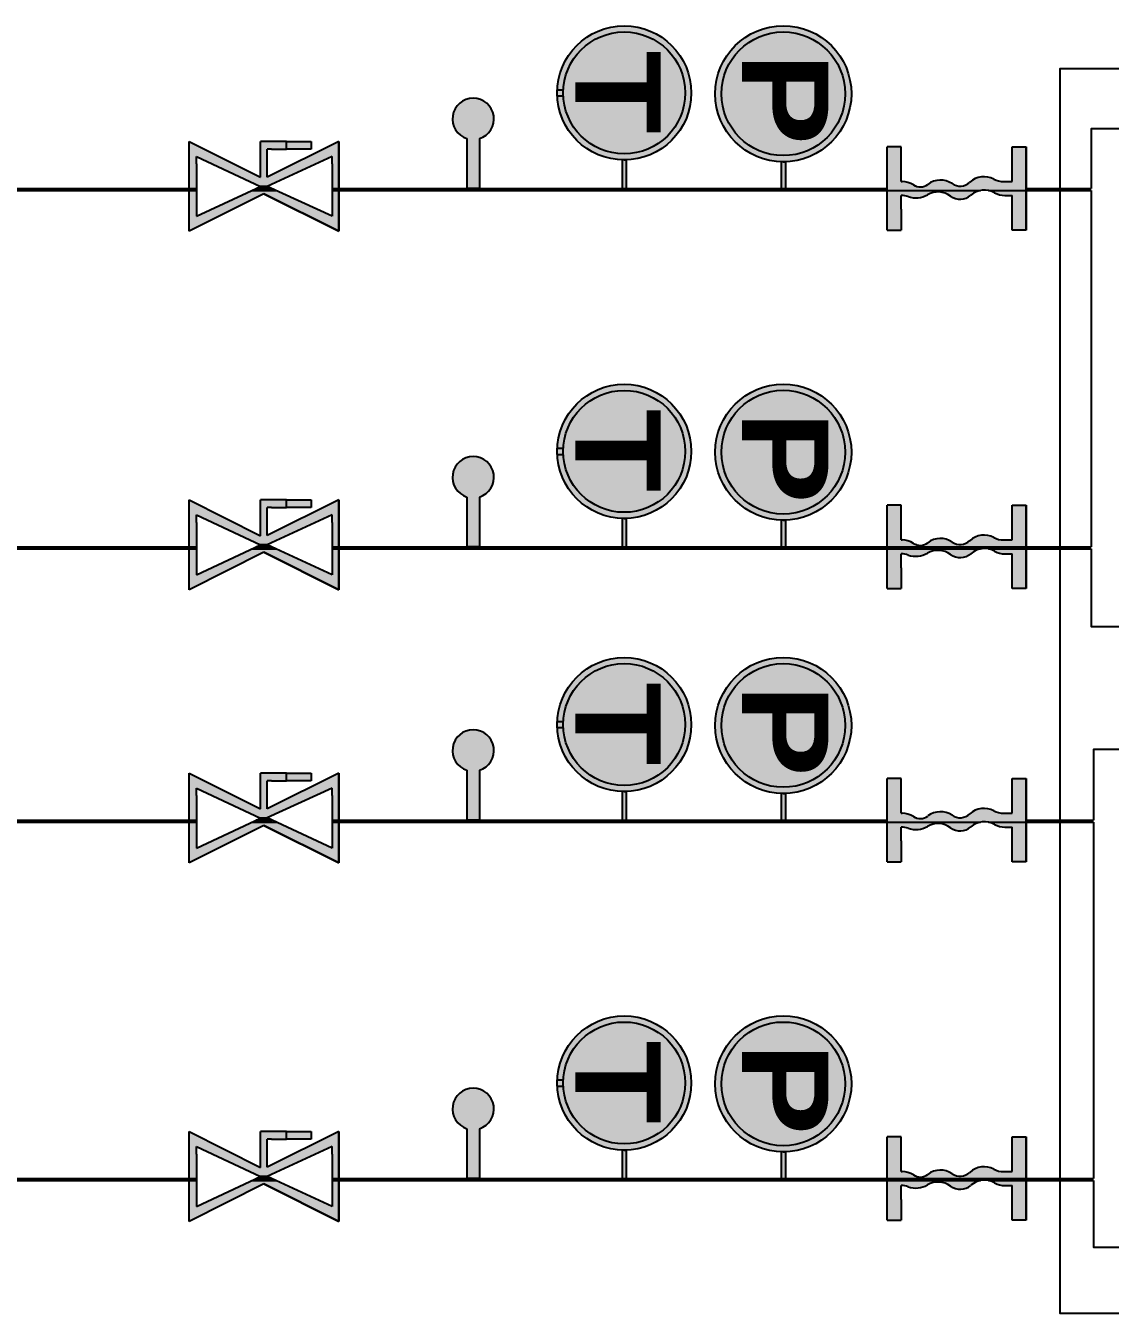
# Model space of a CAD drawing. Header units: millimetres. Extents: x -3738 to 3262, y -2165 to 2136.
# Drawn here: x 583.4 to 844.8, y -368.1 to -57.7 of the extents above; entities that cross this region are included whole.
import ezdxf

# ---------------------------------------------------------------- set-up
doc = ezdxf.new("R2010")
doc.units = ezdxf.units.MM
doc.styles.get("Standard").update_dxf_attribs({"font": 'arial.ttf'})

msp = doc.modelspace()

# ---------------------------------------------------------------- hatches: boundary and pattern name
h = msp.add_hatch(color=256)
h.set_gradient(color1=(255, 255, 255), tint=1)
h.paths.add_polyline_path([(742.34, -73.89, 1), (712.94, -73.89, 1)], flags=16)
h.paths.add_polyline_path([(701.8, -58.2), (701.8, -89.25), (752.63, -89.25), (752.63, -58.2)], flags=9)
h = msp.add_hatch(color=256)
h.set_gradient(color1=(255, 255, 255), tint=1)
h.paths.add_polyline_path([(742.34, -73.89, 1), (712.94, -73.89, 1)], flags=16)
h.paths.add_polyline_path([(701.8, -58.2), (701.8, -89.25), (752.63, -89.25), (752.63, -58.2)], flags=9)
h = msp.add_hatch(color=256)
h.set_gradient(color1=(255, 255, 255), tint=1)
h.paths.add_polyline_path([(711.49, -74.62), (712.96, -74.62, -0.012506), (712.94, -73.89, -0.012506), (712.96, -73.15), (711.49, -73.15, 0.011368), (711.47, -73.89, 0.011368)])
h.paths.add_polyline_path([(711.49, -74.62, 0.977519), (743.81, -73.89, 0.977519), (711.49, -73.15), (712.96, -73.15, -0.975297), (742.34, -73.89, -0.975297), (712.96, -74.62)])
h = msp.add_hatch(color=256)
h.set_gradient(color1=(255, 255, 255), tint=1)
h.paths.add_polyline_path([(727.64, -88.59, -0.38517), (713.01, -75.36), (711.54, -75.36, 0.387795), (727.64, -90.06, 1), (727.64, -57.72, 0.387795), (711.54, -72.42), (713.01, -72.42, -0.38517), (727.64, -59.19, -1)])
h = msp.add_hatch(color=256)
h.set_gradient(color1=(255, 255, 255), tint=1)
h.paths.add_polyline_path([(749.6, -74.84), (751.09, -74.84, -0.025016), (751.09, -73.35), (749.6, -73.35, 0.022739)])
h.paths.add_polyline_path([(749.6, -74.84, 0.400957), (765.98, -90.49, 1), (765.98, -57.7, 0.400957), (749.6, -73.35), (751.09, -73.35, -0.399638), (765.98, -59.19, -1), (765.98, -89, -0.399638), (751.09, -74.84)])
h = msp.add_hatch(color=256)
h.set_gradient(color1=(255, 255, 255), tint=1)
h.paths.add_polyline_path([(765.98, -89, -0.38517), (751.14, -75.58), (749.65, -75.58, 0.387795), (765.98, -90.49, 1), (765.98, -57.7, 0.387795), (749.65, -72.6), (751.14, -72.6, -0.38517), (765.98, -59.19, -1)])
h = msp.add_hatch(color=256)
h.set_gradient(color1=(255, 255, 255), tint=1)
h.paths.add_polyline_path([(780.88, -74.09, 1), (751.07, -74.09, 1)], flags=16)
h.paths.add_polyline_path([(741.74, -59.12), (741.74, -90.61), (793.29, -90.61), (793.29, -59.12)], flags=9)
h = msp.add_hatch(color=256)
h.set_gradient(color1=(255, 255, 255), tint=1)
h.paths.add_polyline_path([(780.88, -74.09, 1), (751.07, -74.09, 1)], flags=16)
h.paths.add_polyline_path([(741.74, -59.12), (741.74, -90.61), (793.29, -90.61), (793.29, -59.12)], flags=9)
h = msp.add_hatch(color=256)
h.set_gradient(color1=(255, 255, 255), tint=1)
h.paths.add_polyline_path([(692.75, -84.91, 6.513131), (689.75, -84.91), (689.75, -96.91), (692.75, -96.91)])
h = msp.add_hatch(color=256)
h.set_gradient(color1=(0, 0, 255), color2=(255, 255, 0), tint=1)
h.paths.add_polyline_path([(641.63, -94.18), (641.63, -87.42), (642.63, -87.42), (646.23, -87.42), (646.23, -85.62), (640.02, -85.62), (640.02, -86.49), (640.02, -94.23), (622.8, -85.62), (622.8, -107.25), (640.83, -98.23), (658.85, -107.25), (658.85, -85.62)])
h.paths.add_polyline_path([(641.63, -96.41), (657.28, -89.22), (657.28, -91.02), (657.28, -101.84), (657.28, -103.64)], flags=16)
h.paths.add_polyline_path([(640.02, -96.43), (624.6, -103.64), (624.6, -101.84), (624.6, -91.02), (624.6, -89.22)], flags=16)
h = msp.add_hatch(color=256)
h.set_gradient(color1=(255, 255, 255), tint=1)
h.paths.add_polyline_path([(641.63, -94.18), (641.63, -87.42), (642.63, -87.42), (646.23, -87.42), (646.23, -85.62), (640.02, -85.62), (640.02, -86.49), (640.02, -94.23), (622.8, -85.62), (622.8, -107.25), (640.83, -98.23), (658.85, -107.25), (658.85, -85.62)])
h.paths.add_polyline_path([(657.28, -89.22), (657.28, -91.02), (657.28, -101.84), (657.28, -103.64), (641.63, -96.41)], flags=16)
h.paths.add_polyline_path([(640.02, -96.43), (624.6, -103.64), (624.6, -101.84), (624.6, -91.02), (624.6, -89.22)], flags=16)
h = msp.add_hatch(color=256)
h.set_gradient(color1=(255, 255, 255), tint=1)
h.paths.add_polyline_path([(652.23, -85.62), (646.23, -85.62), (646.23, -87.42), (652.23, -87.42)])
h = msp.add_hatch(color=256)
h.set_gradient(color1=(255, 255, 255), tint=1)
h.paths.add_polyline_path([(791.03, -106.97), (794.37, -106.97), (794.37, -101.95), (794.37, -98.6), (794.42, -98.6, -0.084871), (796.09, -98.89, 0.220547), (800.74, -98.44, -0.300962), (806.27, -98.75, 0.352674), (811.16, -98.56, -0.316574), (816.91, -97.97, 0.128167), (819.36, -98.6), (821.15, -98.6), (821.15, -106.97), (824.5, -106.97), (824.5, -86.89), (821.15, -86.89), (821.15, -95.26), (819.06, -95.26, -0.122528), (816.71, -94.67, 0.319388), (810.94, -95.43, -0.349002), (806.68, -95.76, 0.322318), (800.82, -95.93, -0.317246), (797.33, -96.07, 0.144959), (794.6, -95.26), (794.37, -95.26), (794.37, -91.91), (794.37, -86.89), (791.03, -86.89)])
h = msp.add_hatch(color=256)
h.set_gradient(color1=(255, 255, 255), tint=1)
h.paths.add_polyline_path([(728.14, -90.06), (727.64, -90.06), (727.14, -90.06), (727.14, -96.43), (728.14, -96.43)])
h.paths.add_polyline_path([(728.14, -96.43), (727.14, -96.43), (727.14, -96.93), (728.14, -96.93)])
h = msp.add_hatch(color=256)
h.set_gradient(color1=(255, 255, 255), tint=1)
h.paths.add_polyline_path([(766.48, -90.49), (765.98, -90.49), (765.48, -90.49), (765.48, -96.43), (766.48, -96.43)])
h.paths.add_polyline_path([(766.48, -96.43), (765.48, -96.43), (765.48, -96.93), (766.48, -96.93)])
h = msp.add_hatch(color=256)
h.set_gradient(color1=(255, 255, 255), tint=1)
edge = h.paths.add_edge_path()
edge.add_line((824.5, -97.43), (815.47, -97.43))
edge.add_arc((814.46, -102.35), 5.02, 60.7856, 78.3359, ccw=False)
edge.add_arc((819.36, -93.58), 5.02, 240.7856, 270)
edge.add_line((819.36, -98.6), (821.15, -98.6))
edge.add_line((821.15, -98.6), (821.15, -106.97))
edge.add_line((821.15, -106.97), (824.5, -106.97))
edge.add_line((824.5, -106.97), (824.5, -97.43))
h = msp.add_hatch(color=256)
h.set_gradient(color1=(255, 255, 255), tint=1)
h.paths.add_polyline_path([(742.34, -160.3, 1), (712.94, -160.3, 1)], flags=16)
h.paths.add_polyline_path([(701.8, -144.61), (701.8, -175.66), (752.63, -175.66), (752.63, -144.61)], flags=9)
h = msp.add_hatch(color=256)
h.set_gradient(color1=(255, 255, 255), tint=1)
h.paths.add_polyline_path([(742.34, -160.3, 1), (712.94, -160.3, 1)], flags=16)
h.paths.add_polyline_path([(701.8, -144.61), (701.8, -175.66), (752.63, -175.66), (752.63, -144.61)], flags=9)
h = msp.add_hatch(color=256)
h.set_gradient(color1=(255, 255, 255), tint=1)
h.paths.add_polyline_path([(711.49, -161.03), (712.96, -161.03, -0.012506), (712.94, -160.3, -0.012506), (712.96, -159.56), (711.49, -159.56, 0.011368), (711.47, -160.3, 0.011368)])
h.paths.add_polyline_path([(711.49, -161.03, 0.977519), (743.81, -160.3, 0.977519), (711.49, -159.56), (712.96, -159.56, -0.975297), (742.34, -160.3, -0.975297), (712.96, -161.03)])
h = msp.add_hatch(color=256)
h.set_gradient(color1=(255, 255, 255), tint=1)
h.paths.add_polyline_path([(727.64, -175, -0.38517), (713.01, -161.77), (711.54, -161.77, 0.387795), (727.64, -176.47, 1), (727.64, -144.13, 0.387795), (711.54, -158.83), (713.01, -158.83, -0.38517), (727.64, -145.6, -1)])
h = msp.add_hatch(color=256)
h.set_gradient(color1=(255, 255, 255), tint=1)
h.paths.add_polyline_path([(780.88, -160.5, 1), (751.07, -160.5, 1)], flags=16)
h.paths.add_polyline_path([(741.74, -145.53), (741.74, -177.02), (793.29, -177.02), (793.29, -145.53)], flags=9)
h = msp.add_hatch(color=256)
h.set_gradient(color1=(255, 255, 255), tint=1)
h.paths.add_polyline_path([(780.88, -160.5, 1), (751.07, -160.5, 1)], flags=16)
h.paths.add_polyline_path([(741.74, -145.53), (741.74, -177.02), (793.29, -177.02), (793.29, -145.53)], flags=9)
h = msp.add_hatch(color=256)
h.set_gradient(color1=(255, 255, 255), tint=1)
h.paths.add_polyline_path([(749.6, -161.25), (751.09, -161.25, -0.025016), (751.09, -159.76), (749.6, -159.76, 0.022739)])
h.paths.add_polyline_path([(749.6, -161.25, 0.400957), (765.98, -176.9, 1), (765.98, -144.1, 0.400957), (749.6, -159.76), (751.09, -159.76, -0.399638), (765.98, -145.6, -1), (765.98, -175.41, -0.399638), (751.09, -161.25)])
h = msp.add_hatch(color=256)
h.set_gradient(color1=(255, 255, 255), tint=1)
h.paths.add_polyline_path([(765.98, -175.41, -0.38517), (751.14, -161.99), (749.65, -161.99, 0.387795), (765.98, -176.9, 1), (765.98, -144.1, 0.387795), (749.65, -159.01), (751.14, -159.01, -0.38517), (765.98, -145.6, -1)])
h = msp.add_hatch(color=256)
h.set_gradient(color1=(255, 255, 255), tint=1)
h.paths.add_polyline_path([(692.75, -171.32, 6.513131), (689.75, -171.32), (689.75, -183.32), (692.75, -183.32)])
h = msp.add_hatch(color=256)
h.set_gradient(color1=(0, 0, 255), color2=(255, 255, 0), tint=1)
h.paths.add_polyline_path([(641.63, -180.59), (641.63, -173.83), (642.63, -173.83), (646.23, -173.83), (646.23, -172.02), (640.02, -172.02), (640.02, -172.89), (640.02, -180.63), (622.8, -172.02), (622.8, -193.66), (640.83, -184.64), (658.85, -193.66), (658.85, -172.02)])
h.paths.add_polyline_path([(641.63, -182.82), (657.28, -175.63), (657.28, -177.43), (657.28, -188.25), (657.28, -190.05)], flags=16)
h.paths.add_polyline_path([(640.02, -182.84), (624.6, -190.05), (624.6, -188.25), (624.6, -177.43), (624.6, -175.63)], flags=16)
h = msp.add_hatch(color=256)
h.set_gradient(color1=(255, 255, 255), tint=1)
h.paths.add_polyline_path([(641.63, -180.59), (641.63, -173.83), (642.63, -173.83), (646.23, -173.83), (646.23, -172.02), (640.02, -172.02), (640.02, -172.89), (640.02, -180.63), (622.8, -172.02), (622.8, -193.66), (640.83, -184.64), (658.85, -193.66), (658.85, -172.02)])
h.paths.add_polyline_path([(657.28, -175.63), (657.28, -177.43), (657.28, -188.25), (657.28, -190.05), (641.63, -182.82)], flags=16)
h.paths.add_polyline_path([(640.02, -182.84), (624.6, -190.05), (624.6, -188.25), (624.6, -177.43), (624.6, -175.63)], flags=16)
h = msp.add_hatch(color=256)
h.set_gradient(color1=(255, 255, 255), tint=1)
h.paths.add_polyline_path([(652.23, -172.02), (646.23, -172.02), (646.23, -173.83), (652.23, -173.83)])
h = msp.add_hatch(color=256)
h.set_gradient(color1=(255, 255, 255), tint=1)
h.paths.add_polyline_path([(791.03, -193.38), (794.37, -193.38), (794.37, -188.36), (794.37, -185.01), (794.42, -185.01, -0.084871), (796.09, -185.3, 0.220547), (800.74, -184.85, -0.300962), (806.27, -185.16, 0.352674), (811.16, -184.97, -0.316574), (816.91, -184.37, 0.128167), (819.36, -185.01), (821.15, -185.01), (821.15, -193.38), (824.5, -193.38), (824.5, -173.3), (821.15, -173.3), (821.15, -181.67), (819.06, -181.67, -0.122528), (816.71, -181.08, 0.319388), (810.94, -181.84, -0.349002), (806.68, -182.17, 0.322318), (800.82, -182.34, -0.317246), (797.33, -182.48, 0.144959), (794.6, -181.67), (794.37, -181.67), (794.37, -178.32), (794.37, -173.3), (791.03, -173.3)])
h = msp.add_hatch(color=256)
h.set_gradient(color1=(255, 255, 255), tint=1)
h.paths.add_polyline_path([(728.14, -176.47), (727.64, -176.47), (727.14, -176.47), (727.14, -182.84), (728.14, -182.84)])
h.paths.add_polyline_path([(728.14, -182.84), (727.14, -182.84), (727.14, -183.34), (728.14, -183.34)])
h = msp.add_hatch(color=256)
h.set_gradient(color1=(255, 255, 255), tint=1)
h.paths.add_polyline_path([(766.48, -176.9), (765.98, -176.9), (765.48, -176.9), (765.48, -182.84), (766.48, -182.84)])
h.paths.add_polyline_path([(766.48, -182.84), (765.48, -182.84), (765.48, -183.34), (766.48, -183.34)])
h = msp.add_hatch(color=256)
h.set_gradient(color1=(255, 255, 255), tint=1)
edge = h.paths.add_edge_path()
edge.add_line((824.5, -183.84), (815.47, -183.84))
edge.add_arc((814.46, -188.76), 5.02, 60.7856, 78.3359, ccw=False)
edge.add_arc((819.36, -179.99), 5.02, 240.7856, 270)
edge.add_line((819.36, -185.01), (821.15, -185.01))
edge.add_line((821.15, -185.01), (821.15, -193.38))
edge.add_line((821.15, -193.38), (824.5, -193.38))
edge.add_line((824.5, -193.38), (824.5, -183.84))
h = msp.add_hatch(color=256)
h.set_gradient(color1=(255, 255, 255), tint=1)
h.paths.add_polyline_path([(742.34, -226.17, 1), (712.94, -226.17, 1)], flags=16)
h.paths.add_polyline_path([(701.8, -210.48), (701.8, -241.54), (752.63, -241.54), (752.63, -210.48)], flags=9)
h = msp.add_hatch(color=256)
h.set_gradient(color1=(255, 255, 255), tint=1)
h.paths.add_polyline_path([(742.34, -226.17, 1), (712.94, -226.17, 1)], flags=16)
h.paths.add_polyline_path([(701.8, -210.48), (701.8, -241.54), (752.63, -241.54), (752.63, -210.48)], flags=9)
h = msp.add_hatch(color=256)
h.set_gradient(color1=(255, 255, 255), tint=1)
h.paths.add_polyline_path([(711.49, -226.91), (712.96, -226.91, -0.012506), (712.94, -226.17, -0.012506), (712.96, -225.44), (711.49, -225.44, 0.011368), (711.47, -226.17, 0.011368)])
h.paths.add_polyline_path([(711.49, -226.91, 0.977519), (743.81, -226.17, 0.977519), (711.49, -225.44), (712.96, -225.44, -0.975297), (742.34, -226.17, -0.975297), (712.96, -226.91)])
h = msp.add_hatch(color=256)
h.set_gradient(color1=(255, 255, 255), tint=1)
h.paths.add_polyline_path([(727.64, -240.87, -0.38517), (713.01, -227.64), (711.54, -227.64, 0.387795), (727.64, -242.34, 1), (727.64, -210, 0.387795), (711.54, -224.7), (713.01, -224.7, -0.38517), (727.64, -211.47, -1)])
h = msp.add_hatch(color=256)
h.set_gradient(color1=(255, 255, 255), tint=1)
h.paths.add_polyline_path([(749.6, -227.12), (751.09, -227.12, -0.025016), (751.09, -225.63), (749.6, -225.63, 0.022739)])
h.paths.add_polyline_path([(749.6, -227.12, 0.400957), (765.98, -242.77, 1), (765.98, -209.98, 0.400957), (749.6, -225.63), (751.09, -225.63, -0.399638), (765.98, -211.47, -1), (765.98, -241.28, -0.399638), (751.09, -227.12)])
h = msp.add_hatch(color=256)
h.set_gradient(color1=(255, 255, 255), tint=1)
h.paths.add_polyline_path([(765.98, -241.28, -0.38517), (751.14, -227.87), (749.65, -227.87, 0.387795), (765.98, -242.77, 1), (765.98, -209.98, 0.387795), (749.65, -224.89), (751.14, -224.89, -0.38517), (765.98, -211.47, -1)])
h = msp.add_hatch(color=256)
h.set_gradient(color1=(255, 255, 255), tint=1)
h.paths.add_polyline_path([(780.88, -226.38, 1), (751.07, -226.38, 1)], flags=16)
h.paths.add_polyline_path([(741.74, -211.41), (741.74, -242.9), (793.29, -242.9), (793.29, -211.41)], flags=9)
h = msp.add_hatch(color=256)
h.set_gradient(color1=(255, 255, 255), tint=1)
h.paths.add_polyline_path([(780.88, -226.38, 1), (751.07, -226.38, 1)], flags=16)
h.paths.add_polyline_path([(741.74, -211.41), (741.74, -242.9), (793.29, -242.9), (793.29, -211.41)], flags=9)
h = msp.add_hatch(color=256)
h.set_gradient(color1=(255, 255, 255), tint=1)
h.paths.add_polyline_path([(692.75, -237.19, 6.513131), (689.75, -237.19), (689.75, -249.19), (692.75, -249.19)])
h = msp.add_hatch(color=256)
h.set_gradient(color1=(0, 0, 255), color2=(255, 255, 0), tint=1)
h.paths.add_polyline_path([(641.63, -246.46), (641.63, -239.7), (642.63, -239.7), (646.23, -239.7), (646.23, -237.9), (640.02, -237.9), (640.02, -238.77), (640.02, -246.51), (622.8, -237.9), (622.8, -259.53), (640.83, -250.52), (658.85, -259.53), (658.85, -237.9)])
h.paths.add_polyline_path([(641.63, -248.69), (657.28, -241.51), (657.28, -243.31), (657.28, -254.12), (657.28, -255.93)], flags=16)
h.paths.add_polyline_path([(640.02, -248.72), (624.6, -255.93), (624.6, -254.12), (624.6, -243.31), (624.6, -241.51)], flags=16)
h = msp.add_hatch(color=256)
h.set_gradient(color1=(255, 255, 255), tint=1)
h.paths.add_polyline_path([(641.63, -246.46), (641.63, -239.7), (642.63, -239.7), (646.23, -239.7), (646.23, -237.9), (640.02, -237.9), (640.02, -238.77), (640.02, -246.51), (622.8, -237.9), (622.8, -259.53), (640.83, -250.52), (658.85, -259.53), (658.85, -237.9)])
h.paths.add_polyline_path([(657.28, -241.51), (657.28, -243.31), (657.28, -254.12), (657.28, -255.93), (641.63, -248.69)], flags=16)
h.paths.add_polyline_path([(640.02, -248.72), (624.6, -255.93), (624.6, -254.12), (624.6, -243.31), (624.6, -241.51)], flags=16)
h = msp.add_hatch(color=256)
h.set_gradient(color1=(255, 255, 255), tint=1)
h.paths.add_polyline_path([(652.23, -237.9), (646.23, -237.9), (646.23, -239.7), (652.23, -239.7)])
h = msp.add_hatch(color=256)
h.set_gradient(color1=(255, 255, 255), tint=1)
h.paths.add_polyline_path([(791.03, -259.26), (794.37, -259.26), (794.37, -254.24), (794.37, -250.89), (794.42, -250.89, -0.084871), (796.09, -251.17, 0.220547), (800.74, -250.73, -0.300962), (806.27, -251.03, 0.352674), (811.16, -250.85, -0.316574), (816.91, -250.25, 0.128167), (819.36, -250.89), (821.15, -250.89), (821.15, -259.26), (824.5, -259.26), (824.5, -239.17), (821.15, -239.17), (821.15, -247.54), (819.06, -247.54, -0.122528), (816.71, -246.96, 0.319388), (810.94, -247.71, -0.349002), (806.68, -248.04, 0.322318), (800.82, -248.22, -0.317246), (797.33, -248.35, 0.144959), (794.6, -247.54), (794.37, -247.54), (794.37, -244.19), (794.37, -239.17), (791.03, -239.17)])
h = msp.add_hatch(color=256)
h.set_gradient(color1=(255, 255, 255), tint=1)
h.paths.add_polyline_path([(728.14, -242.34), (727.64, -242.34), (727.14, -242.34), (727.14, -248.72), (728.14, -248.72)])
h.paths.add_polyline_path([(728.14, -248.72), (727.14, -248.72), (727.14, -249.22), (728.14, -249.22)])
h = msp.add_hatch(color=256)
h.set_gradient(color1=(255, 255, 255), tint=1)
h.paths.add_polyline_path([(766.48, -242.77), (765.98, -242.77), (765.48, -242.77), (765.48, -248.72), (766.48, -248.72)])
h.paths.add_polyline_path([(766.48, -248.72), (765.48, -248.72), (765.48, -249.22), (766.48, -249.22)])
h = msp.add_hatch(color=256)
h.set_gradient(color1=(255, 255, 255), tint=1)
edge = h.paths.add_edge_path()
edge.add_line((824.5, -249.72), (815.47, -249.72))
edge.add_arc((814.46, -254.63), 5.02, 60.7856, 78.3359, ccw=False)
edge.add_arc((819.36, -245.87), 5.02, 240.7856, 270)
edge.add_line((819.36, -250.89), (821.15, -250.89))
edge.add_line((821.15, -250.89), (821.15, -259.26))
edge.add_line((821.15, -259.26), (824.5, -259.26))
edge.add_line((824.5, -259.26), (824.5, -249.72))
h = msp.add_hatch(color=256)
h.set_gradient(color1=(255, 255, 255), tint=1)
h.paths.add_polyline_path([(742.34, -312.58, 1), (712.94, -312.58, 1)], flags=16)
h.paths.add_polyline_path([(701.8, -296.89), (701.8, -327.95), (752.63, -327.95), (752.63, -296.89)], flags=9)
h = msp.add_hatch(color=256)
h.set_gradient(color1=(255, 255, 255), tint=1)
h.paths.add_polyline_path([(742.34, -312.58, 1), (712.94, -312.58, 1)], flags=16)
h.paths.add_polyline_path([(701.8, -296.89), (701.8, -327.95), (752.63, -327.95), (752.63, -296.89)], flags=9)
h = msp.add_hatch(color=256)
h.set_gradient(color1=(255, 255, 255), tint=1)
h.paths.add_polyline_path([(711.49, -313.32), (712.96, -313.32, -0.012506), (712.94, -312.58, -0.012506), (712.96, -311.85), (711.49, -311.85, 0.011368), (711.47, -312.58, 0.011368)])
h.paths.add_polyline_path([(711.49, -313.32, 0.977519), (743.81, -312.58, 0.977519), (711.49, -311.85), (712.96, -311.85, -0.975297), (742.34, -312.58, -0.975297), (712.96, -313.32)])
h = msp.add_hatch(color=256)
h.set_gradient(color1=(255, 255, 255), tint=1)
h.paths.add_polyline_path([(727.64, -327.28, -0.38517), (713.01, -314.05), (711.54, -314.05, 0.387795), (727.64, -328.75, 1), (727.64, -296.41, 0.387795), (711.54, -311.11), (713.01, -311.11, -0.38517), (727.64, -297.88, -1)])
h = msp.add_hatch(color=256)
h.set_gradient(color1=(255, 255, 255), tint=1)
h.paths.add_polyline_path([(780.88, -312.79, 1), (751.07, -312.79, 1)], flags=16)
h.paths.add_polyline_path([(741.74, -297.82), (741.74, -329.31), (793.29, -329.31), (793.29, -297.82)], flags=9)
h = msp.add_hatch(color=256)
h.set_gradient(color1=(255, 255, 255), tint=1)
h.paths.add_polyline_path([(780.88, -312.79, 1), (751.07, -312.79, 1)], flags=16)
h.paths.add_polyline_path([(741.74, -297.82), (741.74, -329.31), (793.29, -329.31), (793.29, -297.82)], flags=9)
h = msp.add_hatch(color=256)
h.set_gradient(color1=(255, 255, 255), tint=1)
h.paths.add_polyline_path([(749.6, -313.53), (751.09, -313.53, -0.025016), (751.09, -312.04), (749.6, -312.04, 0.022739)])
h.paths.add_polyline_path([(749.6, -313.53, 0.400957), (765.98, -329.18, 1), (765.98, -296.39, 0.400957), (749.6, -312.04), (751.09, -312.04, -0.399638), (765.98, -297.88, -1), (765.98, -327.69, -0.399638), (751.09, -313.53)])
h = msp.add_hatch(color=256)
h.set_gradient(color1=(255, 255, 255), tint=1)
h.paths.add_polyline_path([(765.98, -327.69, -0.38517), (751.14, -314.28), (749.65, -314.28, 0.387795), (765.98, -329.18, 1), (765.98, -296.39, 0.387795), (749.65, -311.3), (751.14, -311.3, -0.38517), (765.98, -297.88, -1)])
h = msp.add_hatch(color=256)
h.set_gradient(color1=(255, 255, 255), tint=1)
h.paths.add_polyline_path([(692.75, -323.6, 6.513131), (689.75, -323.6), (689.75, -335.6), (692.75, -335.6)])
h = msp.add_hatch(color=256)
h.set_gradient(color1=(0, 0, 255), color2=(255, 255, 0), tint=1)
h.paths.add_polyline_path([(641.63, -332.87), (641.63, -326.11), (642.63, -326.11), (646.23, -326.11), (646.23, -324.31), (640.02, -324.31), (640.02, -325.18), (640.02, -332.92), (622.8, -324.31), (622.8, -345.94), (640.83, -336.93), (658.85, -345.94), (658.85, -324.31)])
h.paths.add_polyline_path([(641.63, -335.1), (657.28, -327.91), (657.28, -329.72), (657.28, -340.53), (657.28, -342.33)], flags=16)
h.paths.add_polyline_path([(640.02, -335.12), (624.6, -342.33), (624.6, -340.53), (624.6, -329.72), (624.6, -327.91)], flags=16)
h = msp.add_hatch(color=256)
h.set_gradient(color1=(255, 255, 255), tint=1)
h.paths.add_polyline_path([(641.63, -332.87), (641.63, -326.11), (642.63, -326.11), (646.23, -326.11), (646.23, -324.31), (640.02, -324.31), (640.02, -325.18), (640.02, -332.92), (622.8, -324.31), (622.8, -345.94), (640.83, -336.93), (658.85, -345.94), (658.85, -324.31)])
h.paths.add_polyline_path([(657.28, -327.91), (657.28, -329.72), (657.28, -340.53), (657.28, -342.33), (641.63, -335.1)], flags=16)
h.paths.add_polyline_path([(640.02, -335.12), (624.6, -342.33), (624.6, -340.53), (624.6, -329.72), (624.6, -327.91)], flags=16)
h = msp.add_hatch(color=256)
h.set_gradient(color1=(255, 255, 255), tint=1)
h.paths.add_polyline_path([(652.23, -324.31), (646.23, -324.31), (646.23, -326.11), (652.23, -326.11)])
h = msp.add_hatch(color=256)
h.set_gradient(color1=(255, 255, 255), tint=1)
h.paths.add_polyline_path([(791.03, -345.67), (794.37, -345.67), (794.37, -340.65), (794.37, -337.3), (794.42, -337.3, -0.084871), (796.09, -337.58, 0.220547), (800.74, -337.14, -0.300962), (806.27, -337.44, 0.352674), (811.16, -337.26, -0.316574), (816.91, -336.66, 0.128167), (819.36, -337.3), (821.15, -337.3), (821.15, -345.67), (824.5, -345.67), (824.5, -325.58), (821.15, -325.58), (821.15, -333.95), (819.06, -333.95, -0.122528), (816.71, -333.37, 0.319388), (810.94, -334.12, -0.349002), (806.68, -334.45, 0.322318), (800.82, -334.63, -0.317246), (797.33, -334.76, 0.144959), (794.6, -333.95), (794.37, -333.95), (794.37, -330.6), (794.37, -325.58), (791.03, -325.58)])
h = msp.add_hatch(color=256)
h.set_gradient(color1=(255, 255, 255), tint=1)
h.paths.add_polyline_path([(728.14, -328.75), (727.64, -328.75), (727.14, -328.75), (727.14, -335.12), (728.14, -335.12)])
h.paths.add_polyline_path([(728.14, -335.12), (727.14, -335.12), (727.14, -335.62), (728.14, -335.62)])
h = msp.add_hatch(color=256)
h.set_gradient(color1=(255, 255, 255), tint=1)
h.paths.add_polyline_path([(766.48, -329.18), (765.98, -329.18), (765.48, -329.18), (765.48, -335.12), (766.48, -335.12)])
h.paths.add_polyline_path([(766.48, -335.12), (765.48, -335.12), (765.48, -335.62), (766.48, -335.62)])
h = msp.add_hatch(color=256)
h.set_gradient(color1=(255, 255, 255), tint=1)
edge = h.paths.add_edge_path()
edge.add_line((824.5, -336.12), (815.47, -336.12))
edge.add_arc((814.46, -341.04), 5.02, 60.7856, 78.3359, ccw=False)
edge.add_arc((819.36, -332.28), 5.02, 240.7856, 270)
edge.add_line((819.36, -337.3), (821.15, -337.3))
edge.add_line((821.15, -337.3), (821.15, -345.67))
edge.add_line((821.15, -345.67), (824.5, -345.67))
edge.add_line((824.5, -345.67), (824.5, -336.12))

# ---------------------------------------------------------------- linework, layer by layer
for p, q in [((711.49, -73.15), (712.96, -73.15)), ((711.49, -74.62), (712.96, -74.62)), ((622.8, -89.22), (622.8, -85.62)), ((622.8, -107.25), (622.8, -85.62)), ((622.8, -85.62), (640.02, -94.23)), ((640.02, -86.49), (640.02, -85.62)), ((646.23, -85.62), (640.02, -85.62)), ((640.02, -94.23), (640.02, -86.49)), ((658.85, -85.62), (641.63, -94.18)), ((646.23, -87.42), (646.23, -85.62)), ((646.23, -85.62), (652.23, -85.62)), ((652.23, -85.62), (652.23, -87.42)), ((658.85, -89.22), (658.85, -85.62)), ((658.85, -85.62), (658.85, -107.25)), ((689.75, -84.91), (689.75, -96.91)), ((692.75, -84.91), (692.75, -96.91)), ((791.03, -90.24), (791.03, -86.89)), ((791.03, -106.97), (791.03, -86.89)), ((794.37, -86.89), (791.03, -86.89)), ((794.37, -91.91), (794.37, -86.89)), ((821.15, -95.26), (821.15, -86.89)), ((821.15, -86.89), (824.5, -86.89)), ((824.5, -90.24), (824.5, -86.89)), ((824.5, -86.89), (824.5, -106.97)), ((622.8, -107.25), (622.8, -89.22)), ((624.6, -91.02), (624.6, -89.22)), ((624.6, -89.22), (640.02, -96.43)), ((641.63, -94.18), (641.63, -87.42)), ((642.63, -87.42), (641.63, -87.42)), ((657.28, -89.22), (641.63, -96.41)), ((642.63, -87.42), (646.23, -87.42)), ((652.23, -87.42), (646.23, -87.42)), ((657.28, -91.02), (657.28, -89.22)), ((658.85, -107.25), (658.85, -89.22)), ((624.6, -91.02), (624.6, -101.84)), ((657.28, -91.02), (657.28, -101.84)), ((727.64, -90.06), (727.14, -90.06)), ((727.14, -90.06), (727.14, -96.93)), ((727.64, -90.06), (728.14, -90.06)), ((728.14, -90.06), (728.14, -96.93)), ((765.98, -90.49), (765.48, -90.49)), ((765.48, -90.49), (765.48, -96.93)), ((765.98, -90.49), (766.48, -90.49)), ((766.48, -90.49), (766.48, -96.93)), ((791.03, -106.97), (791.03, -90.24)), ((794.37, -95.26), (794.37, -91.91)), ((824.5, -106.97), (824.5, -90.24)), ((794.37, -95.26), (794.6, -95.26)), ((819.06, -95.26), (821.15, -95.26)), ((371.32, -96.92), (624.6, -96.92)), ((545.7, -97.42), (624.6, -97.42)), ((640.83, -98.23), (622.8, -107.25)), ((640.83, -98.23), (622.8, -107.25)), ((624.6, -103.64), (640.02, -96.43)), ((637.9, -97.42), (643.83, -97.42)), ((642.76, -96.93), (638.95, -96.93)), ((638.96, -96.92), (642.75, -96.92)), ((641.68, -96.43), (640.02, -96.43)), ((640.83, -98.23), (658.85, -107.25)), ((658.85, -107.25), (640.83, -98.23)), ((657.28, -103.64), (641.63, -96.41)), ((657.28, -96.92), (791.03, -96.92)), ((657.28, -97.42), (813.47, -97.42)), ((692.75, -96.91), (689.75, -96.91)), ((794.37, -101.95), (794.37, -98.6)), ((794.37, -98.6), (794.42, -98.6)), ((798.12, -96.43), (798.09, -96.43)), ((815.44, -97.42), (840.14, -97.42)), ((819.36, -98.6), (821.15, -98.6)), ((821.15, -106.97), (821.15, -98.6)), ((824.5, -96.92), (840.14, -96.92)), ((624.6, -101.84), (624.6, -103.64)), ((657.28, -101.84), (657.28, -103.64)), ((794.37, -101.95), (794.37, -106.97)), ((622.8, -107.25), (622.8, -103.64)), ((658.85, -107.25), (658.85, -103.64)), ((791.03, -106.97), (791.03, -103.63)), ((824.5, -106.97), (824.5, -103.63)), ((791.03, -106.97), (794.37, -106.97)), ((824.5, -106.97), (821.15, -106.97)), ((711.49, -159.56), (712.96, -159.56)), ((711.49, -161.03), (712.96, -161.03)), ((622.8, -175.63), (622.8, -172.02)), ((622.8, -193.66), (622.8, -172.02)), ((622.8, -172.02), (640.02, -180.63)), ((640.02, -172.89), (640.02, -172.02)), ((646.23, -172.02), (640.02, -172.02)), ((640.02, -180.63), (640.02, -172.89)), ((658.85, -172.02), (641.63, -180.59)), ((646.23, -173.83), (646.23, -172.02)), ((646.23, -172.02), (652.23, -172.02)), ((652.23, -172.02), (652.23, -173.83)), ((658.85, -175.63), (658.85, -172.02)), ((658.85, -172.02), (658.85, -193.66)), ((689.75, -171.32), (689.75, -183.32)), ((692.75, -171.32), (692.75, -183.32)), ((791.03, -176.65), (791.03, -173.3)), ((791.03, -193.38), (791.03, -173.3)), ((794.37, -173.3), (791.03, -173.3)), ((794.37, -178.32), (794.37, -173.3)), ((821.15, -181.67), (821.15, -173.3)), ((821.15, -173.3), (824.5, -173.3)), ((824.5, -176.65), (824.5, -173.3)), ((824.5, -173.3), (824.5, -193.38)), ((622.8, -193.66), (622.8, -175.63)), ((624.6, -177.43), (624.6, -175.63)), ((624.6, -175.63), (640.02, -182.84)), ((641.63, -180.59), (641.63, -173.83)), ((642.63, -173.83), (641.63, -173.83)), ((657.28, -175.63), (641.63, -182.82)), ((642.63, -173.83), (646.23, -173.83)), ((652.23, -173.83), (646.23, -173.83)), ((657.28, -177.43), (657.28, -175.63)), ((658.85, -193.66), (658.85, -175.63)), ((727.64, -176.47), (727.14, -176.47)), ((727.14, -176.47), (727.14, -183.34)), ((727.64, -176.47), (728.14, -176.47)), ((728.14, -176.47), (728.14, -183.34)), ((765.98, -176.9), (765.48, -176.9)), ((765.48, -176.9), (765.48, -183.34)), ((765.98, -176.9), (766.48, -176.9)), ((766.48, -176.9), (766.48, -183.34)), ((791.03, -193.38), (791.03, -176.65)), ((824.5, -193.38), (824.5, -176.65)), ((624.6, -177.43), (624.6, -188.25)), ((657.28, -177.43), (657.28, -188.25)), ((794.37, -181.67), (794.37, -178.32)), ((624.6, -190.05), (640.02, -182.84)), ((641.68, -182.84), (640.02, -182.84)), ((657.28, -190.05), (641.63, -182.82)), ((794.37, -181.67), (794.6, -181.67)), ((798.12, -182.84), (798.09, -182.84)), ((819.06, -181.67), (821.15, -181.67)), ((371.32, -183.83), (624.6, -183.83)), ((545.7, -183.33), (624.6, -183.33)), ((640.83, -184.64), (622.8, -193.66)), ((640.83, -184.64), (622.8, -193.66)), ((637.9, -183.83), (643.83, -183.83)), ((642.76, -183.34), (638.95, -183.34)), ((638.96, -183.33), (642.75, -183.33)), ((640.83, -184.64), (658.85, -193.66)), ((658.85, -193.66), (640.83, -184.64)), ((657.28, -183.33), (791.03, -183.33)), ((657.28, -183.83), (813.47, -183.83)), ((692.75, -183.32), (689.75, -183.32)), ((791.03, -183.33), (840.14, -183.33)), ((794.37, -188.36), (794.37, -185.01)), ((794.37, -185.01), (794.42, -185.01)), ((815.44, -183.83), (840.14, -183.83)), ((819.36, -185.01), (821.15, -185.01)), ((821.15, -193.38), (821.15, -185.01)), ((832.6, -183.83), (832.6, -185.01)), ((840.14, -183.83), (840.14, -185.01)), ((624.6, -188.25), (624.6, -190.05)), ((657.28, -188.25), (657.28, -190.05)), ((794.37, -188.36), (794.37, -193.38)), ((622.8, -193.66), (622.8, -190.05)), ((658.85, -193.66), (658.85, -190.05)), ((791.03, -193.38), (791.03, -190.03)), ((824.5, -193.38), (824.5, -190.03)), ((791.03, -193.38), (794.37, -193.38)), ((824.5, -193.38), (821.15, -193.38)), ((711.49, -225.44), (712.96, -225.44)), ((711.49, -226.91), (712.96, -226.91)), ((622.8, -241.51), (622.8, -237.9)), ((622.8, -259.53), (622.8, -237.9)), ((622.8, -237.9), (640.02, -246.51)), ((640.02, -238.77), (640.02, -237.9)), ((646.23, -237.9), (640.02, -237.9)), ((640.02, -246.51), (640.02, -238.77)), ((658.85, -237.9), (641.63, -246.46)), ((646.23, -239.7), (646.23, -237.9)), ((646.23, -237.9), (652.23, -237.9)), ((652.23, -237.9), (652.23, -239.7)), ((658.85, -241.51), (658.85, -237.9)), ((658.85, -237.9), (658.85, -259.53)), ((689.75, -237.19), (689.75, -249.19)), ((692.75, -237.19), (692.75, -249.19)), ((622.8, -259.53), (622.8, -241.51)), ((624.6, -243.31), (624.6, -241.51)), ((624.6, -241.51), (640.02, -248.72)), ((641.63, -246.46), (641.63, -239.7)), ((642.63, -239.7), (641.63, -239.7)), ((657.28, -241.51), (641.63, -248.69)), ((642.63, -239.7), (646.23, -239.7)), ((652.23, -239.7), (646.23, -239.7)), ((657.28, -243.31), (657.28, -241.51)), ((658.85, -259.53), (658.85, -241.51)), ((791.03, -242.52), (791.03, -239.17)), ((791.03, -259.26), (791.03, -239.17)), ((794.37, -239.17), (791.03, -239.17)), ((794.37, -244.19), (794.37, -239.17)), ((821.15, -247.54), (821.15, -239.17)), ((821.15, -239.17), (824.5, -239.17)), ((824.5, -242.52), (824.5, -239.17)), ((824.5, -239.17), (824.5, -259.26)), ((624.6, -243.31), (624.6, -254.12)), ((657.28, -243.31), (657.28, -254.12)), ((727.64, -242.34), (727.14, -242.34)), ((727.14, -242.34), (727.14, -249.22)), ((727.64, -242.34), (728.14, -242.34)), ((728.14, -242.34), (728.14, -249.22)), ((765.98, -242.77), (765.48, -242.77)), ((765.48, -242.77), (765.48, -249.22)), ((765.98, -242.77), (766.48, -242.77)), ((766.48, -242.77), (766.48, -249.22)), ((791.03, -259.26), (791.03, -242.52)), ((794.37, -247.54), (794.37, -244.19)), ((824.5, -259.26), (824.5, -242.52)), ((794.37, -247.54), (794.6, -247.54)), ((819.06, -247.54), (821.15, -247.54)), ((371.32, -249.21), (624.6, -249.21)), ((545.7, -249.71), (624.6, -249.71)), ((640.83, -250.52), (622.8, -259.53)), ((640.83, -250.52), (622.8, -259.53)), ((624.6, -255.93), (640.02, -248.72)), ((637.9, -249.71), (643.83, -249.71)), ((642.76, -249.22), (638.95, -249.22)), ((638.96, -249.21), (642.75, -249.21)), ((641.68, -248.72), (640.02, -248.72)), ((640.83, -250.52), (658.85, -259.53)), ((658.85, -259.53), (640.83, -250.52)), ((657.28, -255.93), (641.63, -248.69)), ((657.28, -249.21), (791.03, -249.21)), ((657.28, -249.71), (813.47, -249.71)), ((692.75, -249.19), (689.75, -249.19)), ((794.37, -254.24), (794.37, -250.89)), ((794.37, -250.89), (794.42, -250.89)), ((798.12, -248.72), (798.09, -248.72)), ((815.44, -249.71), (840.14, -249.71)), ((819.36, -250.89), (821.15, -250.89)), ((821.15, -259.26), (821.15, -250.89)), ((824.5, -249.21), (840.14, -249.21)), ((840.14, -249.21), (840.73, -249.21)), ((840.14, -249.71), (840.73, -249.71)), ((624.6, -254.12), (624.6, -255.93)), ((657.28, -254.12), (657.28, -255.93)), ((794.37, -254.24), (794.37, -259.26)), ((622.8, -259.53), (622.8, -255.93)), ((658.85, -259.53), (658.85, -255.93)), ((791.03, -259.26), (791.03, -255.91)), ((824.5, -259.26), (824.5, -255.91)), ((791.03, -259.26), (794.37, -259.26)), ((824.5, -259.26), (821.15, -259.26)), ((711.49, -311.85), (712.96, -311.85)), ((711.49, -313.32), (712.96, -313.32)), ((622.8, -327.91), (622.8, -324.31)), ((622.8, -345.94), (622.8, -324.31)), ((622.8, -324.31), (640.02, -332.92)), ((640.02, -325.18), (640.02, -324.31)), ((646.23, -324.31), (640.02, -324.31)), ((640.02, -332.92), (640.02, -325.18)), ((658.85, -324.31), (641.63, -332.87)), ((646.23, -326.11), (646.23, -324.31)), ((646.23, -324.31), (652.23, -324.31)), ((652.23, -324.31), (652.23, -326.11)), ((658.85, -327.91), (658.85, -324.31)), ((658.85, -324.31), (658.85, -345.94)), ((689.75, -323.6), (689.75, -335.6)), ((692.75, -323.6), (692.75, -335.6)), ((791.03, -328.93), (791.03, -325.58)), ((791.03, -345.67), (791.03, -325.58)), ((794.37, -325.58), (791.03, -325.58)), ((794.37, -330.6), (794.37, -325.58)), ((821.15, -333.95), (821.15, -325.58)), ((821.15, -325.58), (824.5, -325.58)), ((824.5, -328.93), (824.5, -325.58)), ((824.5, -325.58), (824.5, -345.67)), ((622.8, -345.94), (622.8, -327.91)), ((624.6, -329.72), (624.6, -327.91)), ((624.6, -327.91), (640.02, -335.12)), ((641.63, -332.87), (641.63, -326.11)), ((642.63, -326.11), (641.63, -326.11)), ((657.28, -327.91), (641.63, -335.1)), ((642.63, -326.11), (646.23, -326.11)), ((652.23, -326.11), (646.23, -326.11)), ((657.28, -329.72), (657.28, -327.91)), ((658.85, -345.94), (658.85, -327.91)), ((727.64, -328.75), (727.14, -328.75)), ((727.14, -328.75), (727.14, -335.62)), ((727.64, -328.75), (728.14, -328.75)), ((728.14, -328.75), (728.14, -335.62)), ((791.03, -345.67), (791.03, -328.93)), ((824.5, -345.67), (824.5, -328.93)), ((624.6, -329.72), (624.6, -340.53)), ((657.28, -329.72), (657.28, -340.53)), ((765.98, -329.18), (765.48, -329.18)), ((765.48, -329.18), (765.48, -335.62)), ((765.98, -329.18), (766.48, -329.18)), ((766.48, -329.18), (766.48, -335.62)), ((794.37, -333.95), (794.37, -330.6)), ((624.6, -342.33), (640.02, -335.12)), ((641.68, -335.12), (640.02, -335.12)), ((657.28, -342.33), (641.63, -335.1)), ((794.37, -333.95), (794.6, -333.95)), ((798.12, -335.12), (798.09, -335.12)), ((819.06, -333.95), (821.15, -333.95)), ((371.32, -336.12), (624.6, -336.12)), ((545.7, -335.62), (624.6, -335.62)), ((640.83, -336.93), (622.8, -345.94)), ((640.83, -336.93), (622.8, -345.94)), ((637.9, -336.12), (643.83, -336.12)), ((642.76, -335.62), (638.95, -335.62)), ((638.96, -335.62), (642.75, -335.62)), ((640.83, -336.93), (658.85, -345.94)), ((658.85, -345.94), (640.83, -336.93)), ((657.28, -335.62), (791.03, -335.62)), ((657.28, -336.12), (813.47, -336.12)), ((692.75, -335.6), (689.75, -335.6)), ((791.03, -335.62), (840.73, -335.62)), ((794.37, -340.65), (794.37, -337.3)), ((794.37, -337.3), (794.42, -337.3)), ((815.44, -336.12), (840.14, -336.12)), ((819.36, -337.3), (821.15, -337.3)), ((821.15, -345.67), (821.15, -337.3)), ((840.14, -336.12), (840.73, -336.12)), ((624.6, -340.53), (624.6, -342.33)), ((657.28, -340.53), (657.28, -342.33)), ((794.37, -340.65), (794.37, -345.67)), ((622.8, -345.94), (622.8, -342.33)), ((658.85, -345.94), (658.85, -342.33)), ((791.03, -345.67), (791.03, -342.32)), ((824.5, -345.67), (824.5, -342.32)), ((791.03, -345.67), (794.37, -345.67)), ((824.5, -345.67), (821.15, -345.67))]:
    msp.add_line(p, q)
for points in [[(832.6, -336.12), (832.6, -368.09), (1132.6, -368.09), (1132.6, -68.09), (832.6, -68.09), (832.6, -96.92)], [(840.14, -185.01), (840.14, -202.53), (1120.14, -202.53), (1120.14, -82.53), (840.14, -82.53), (840.14, -96.92)], [(832.6, -97.42), (832.6, -183.33)], [(840.14, -97.42), (840.14, -183.33)], [(832.6, -185.01), (832.6, -249.21)], [(840.73, -336.12), (840.73, -352.18), (1120.73, -352.18), (1120.73, -232.18), (840.73, -232.18), (840.73, -249.21)], [(832.6, -249.71), (832.6, -335.62)], [(840.73, -249.71), (840.73, -335.62)]]:
    msp.add_lwpolyline(points)
for centre, radius in [((727.64, -73.89), 16.17), ((765.98, -74.09), 16.4), ((727.64, -73.89), 14.7), ((765.98, -74.09), 14.91), ((727.64, -160.3), 16.17), ((727.64, -160.3), 14.7), ((765.98, -160.5), 16.4), ((765.98, -160.5), 14.91), ((727.64, -226.17), 16.17), ((765.98, -226.38), 16.4), ((727.64, -226.17), 14.7), ((765.98, -226.38), 14.91), ((727.64, -312.58), 16.17), ((727.64, -312.58), 14.7), ((765.98, -312.79), 16.4), ((765.98, -312.79), 14.91)]:
    msp.add_circle(centre, radius)
for centre, radius, start, end in [((691.25, -80.14), 5, 287.4576, 252.5424), ((794.6, -100.28), 5.02, 57.0076, 90), ((798.98, -93.53), 3.03, 237.0076, 307.4133), ((803.87, -99.92), 5.02, 55.953, 127.4133), ((808.6, -92.92), 3.43, 235.953, 312.9094), ((814.36, -99.11), 5.02, 62.0579, 132.9094), ((819.06, -90.24), 5.02, 242.0579, 270), ((794.42, -103.63), 5.02, 70.5955, 90), ((797.93, -93.65), 5.55, 250.5955, 300.3448), ((803.27, -102.78), 5.02, 53.3456, 120.3448), ((808.6, -95.62), 3.9, 233.3456, 311.0513), ((814.46, -102.35), 5.02, 60.7856, 131.0513), ((819.36, -93.58), 5.02, 240.7856, 270), ((691.25, -166.55), 5, 287.4576, 252.5424), ((794.6, -186.69), 5.02, 57.0076, 90), ((798.98, -179.94), 3.03, 237.0076, 307.4133), ((803.87, -186.33), 5.02, 55.953, 127.4133), ((808.6, -179.32), 3.43, 235.953, 312.9094), ((814.36, -185.52), 5.02, 62.0579, 132.9094), ((819.06, -176.65), 5.02, 242.0579, 270), ((794.42, -190.03), 5.02, 70.5955, 90), ((797.93, -180.06), 5.55, 250.5955, 300.3448), ((803.27, -189.19), 5.02, 53.3456, 120.3448), ((808.6, -182.03), 3.9, 233.3456, 311.0513), ((814.46, -188.76), 5.02, 60.7856, 131.0513), ((819.36, -179.99), 5.02, 240.7856, 270), ((691.25, -232.42), 5, 287.4576, 252.5424), ((794.6, -252.56), 5.02, 57.0076, 90), ((798.98, -245.81), 3.03, 237.0076, 307.4133), ((803.87, -252.2), 5.02, 55.953, 127.4133), ((808.6, -245.2), 3.43, 235.953, 312.9094), ((814.36, -251.39), 5.02, 62.0579, 132.9094), ((819.06, -242.52), 5.02, 242.0579, 270), ((794.42, -255.91), 5.02, 70.5955, 90), ((797.93, -245.94), 5.55, 250.5955, 300.3448), ((803.27, -255.06), 5.02, 53.3456, 120.3448), ((808.6, -247.91), 3.9, 233.3456, 311.0513), ((814.46, -254.63), 5.02, 60.7856, 131.0513), ((819.36, -245.87), 5.02, 240.7856, 270), ((691.25, -318.83), 5, 287.4576, 252.5424), ((794.6, -338.97), 5.02, 57.0076, 90), ((798.98, -332.22), 3.03, 237.0076, 307.4133), ((803.87, -338.61), 5.02, 55.953, 127.4133), ((808.6, -331.61), 3.43, 235.953, 312.9094), ((814.36, -337.8), 5.02, 62.0579, 132.9094), ((819.06, -328.93), 5.02, 242.0579, 270), ((794.42, -342.32), 5.02, 70.5955, 90), ((797.93, -332.35), 5.55, 250.5955, 300.3448), ((803.27, -341.47), 5.02, 53.3456, 120.3448), ((808.6, -334.32), 3.9, 233.3456, 311.0513), ((814.46, -341.04), 5.02, 60.7856, 131.0513), ((819.36, -332.28), 5.02, 240.7856, 270)]:
    msp.add_arc(centre, radius, start, end)

# ---------------------------------------------------------------- texts
at = {"attachment_point": 1, "rotation": 270}
for s, insert, char_height, width in [('\\pxqc;{\\fArial Black|b0|i0|c0|p34;T}', (736.42, -73.51), 20.5812, 0.3218), ('\\pxqc;{\\fArial Black|b0|i0|c0|p34;P}', (776.86, -75.14), 20.8695, 0.3263), ('\\pxqc;{\\fArial Black|b0|i0|c0|p34;T}', (736.42, -159.92), 20.5812, 0.3218), ('\\pxqc;{\\fArial Black|b0|i0|c0|p34;P}', (776.86, -161.55), 20.8695, 0.3263), ('\\pxqc;{\\fArial Black|b0|i0|c0|p34;T}', (736.42, -225.79), 20.5812, 0.3218), ('\\pxqc;{\\fArial Black|b0|i0|c0|p34;P}', (776.86, -227.42), 20.8695, 0.3263), ('\\pxqc;{\\fArial Black|b0|i0|c0|p34;T}', (736.42, -312.2), 20.5812, 0.3218), ('\\pxqc;{\\fArial Black|b0|i0|c0|p34;P}', (776.86, -313.83), 20.8695, 0.3263)]:
    msp.add_mtext(s, dxfattribs=dict(at, insert=insert, char_height=char_height, width=width))

doc.saveas('drawing.dxf')
